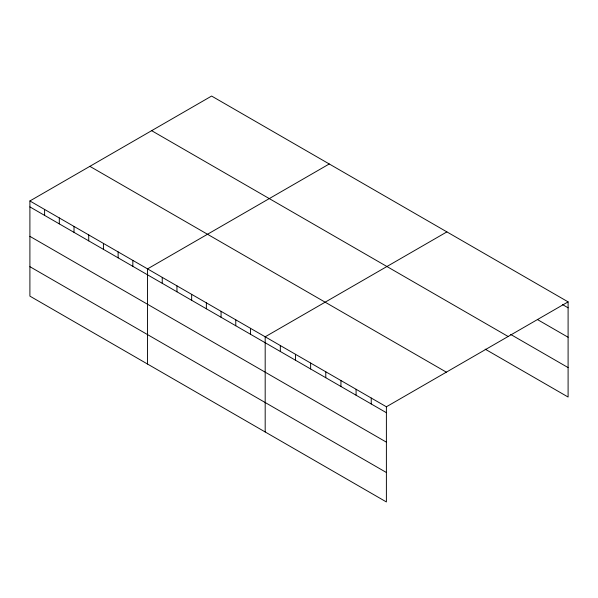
<?xml version="1.0" encoding="UTF-8"?>
<svg xmlns="http://www.w3.org/2000/svg" width="598" height="598" viewBox="0 0 598 598"><rect width="100%" height="100%" fill="white"/><g stroke="black" fill="none" stroke-linecap="round" stroke-linejoin="round"><path stroke-width="0.9" d="M386.39 442.161L386.39 406.782L29.9 200.965L29.9 296.13L386.39 501.946L386.39 442.161L29.9 236.345M485.172 349.157L568.1 397.035L568.1 301.87L211.61 96.054L29.9 200.965M329.251 163.972L147.542 268.883L147.542 364.047M446.893 231.897L265.183 336.801L265.183 431.965M386.39 406.782L568.1 301.87M562.516 304.584L568.1 307.806M537.796 319.758L568.1 337.25M510.685 334.439L568.1 367.591M151.645 130.678L508.136 336.495M89.864 166.341L446.355 372.158M29.9 206.901L386.39 412.717M29.9 266.686L386.39 472.502M371.238 398.036L371.238 403.971M356.087 389.291L356.087 395.218M340.935 380.537L340.935 386.472M325.783 371.792L325.783 377.727M310.631 363.046L310.631 368.981M295.487 354.3L295.487 360.235M280.335 345.554L280.335 351.482M250.48 328.317L250.48 334.252M235.769 319.825L235.769 325.761M221.066 311.334L221.066 317.269M206.362 302.842L206.362 308.777M191.659 294.351L191.659 300.286M176.948 285.866L176.948 291.802M162.245 277.375L162.245 283.31M132.838 260.392L132.838 266.327M118.127 251.908L118.127 257.843M103.424 243.416L103.424 249.351M88.721 234.924L88.721 240.859M74.017 226.433L74.017 232.368M59.307 217.941L59.307 223.876M44.603 209.457L44.603 215.392"/></g></svg>
